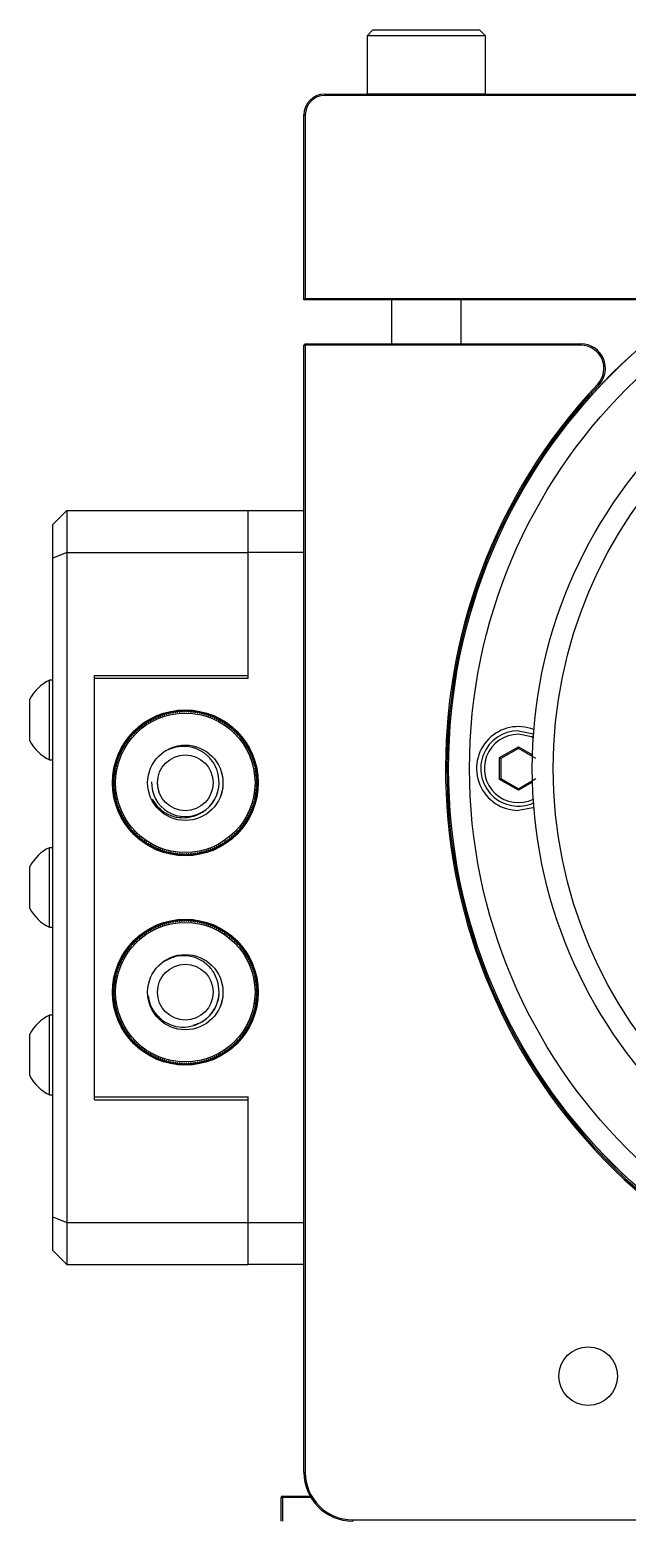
# Model space of a CAD drawing. Header units: millimetres. Extents: x 0 to 279, y 0 to 216.
# Drawn here: x 31.14 to 38.28, y 40.1 to 57.91 of the extents above; entities that cross this region are included whole.
import ezdxf

# ---------------------------------------------------------------- set-up
doc = ezdxf.new("R2010")
doc.units = ezdxf.units.MM

msp = doc.modelspace()

# ---------------------------------------------------------------- linework, layer by layer
at = {"color": 7, "linetype": 'Continuous', "lineweight": 25}
for p, q in [((35.243, 57.909), (35.172, 57.839)), ((35.243, 57.909), (36.518, 57.909)), ((36.589, 57.839), (36.518, 57.909)), ((35.172, 57.839), (35.172, 57.147)), ((36.589, 57.839), (35.172, 57.839)), ((36.589, 57.147), (36.589, 57.839)), ((34.668, 57.143), (34.668, 57.126)), ((34.668, 57.143), (50.96, 57.143)), ((50.96, 57.126), (34.668, 57.126)), ((35.172, 57.147), (35.176, 57.143)), ((35.172, 57.147), (36.589, 57.147)), ((36.585, 57.143), (36.589, 57.147)), ((34.418, 54.684), (34.418, 56.893)), ((34.418, 56.893), (34.435, 56.893)), ((34.435, 56.893), (34.435, 54.701)), ((34.418, 54.684), (34.435, 54.701)), ((39.152, 54.684), (34.418, 54.684)), ((34.435, 54.701), (39.147, 54.701)), ((35.464, 54.684), (35.464, 54.159)), ((36.297, 54.159), (36.297, 54.684)), ((34.435, 54.159), (34.418, 54.143)), ((34.418, 40.684), (34.418, 54.143)), ((34.418, 54.143), (34.435, 54.143)), ((34.435, 54.159), (34.435, 54.143)), ((34.435, 54.159), (37.728, 54.159)), ((34.435, 54.143), (34.435, 40.684)), ((37.728, 54.143), (34.435, 54.143)), ((37.728, 54.159), (37.728, 54.143)), ((37.94, 53.668), (37.928, 53.679)), ((31.585, 52.168), (31.418, 52.001)), ((31.418, 51.599), (31.418, 52.001)), ((31.585, 52.168), (31.585, 51.668)), ((31.585, 52.168), (33.751, 52.168)), ((33.751, 52.168), (34.418, 52.168)), ((33.751, 51.668), (33.751, 52.168)), ((31.585, 51.668), (31.418, 51.599)), ((31.585, 51.668), (31.585, 43.668)), ((31.585, 51.668), (33.751, 51.668)), ((34.418, 51.668), (33.751, 51.668)), ((33.751, 50.168), (33.751, 51.668)), ((33.751, 50.201), (33.751, 51.668)), ((31.418, 48.006), (31.418, 51.599)), ((31.418, 50.143), (31.377, 50.143)), ((31.377, 50.143), (31.377, 50.143)), ((31.377, 49.193), (31.377, 50.143)), ((31.918, 50.201), (33.751, 50.201)), ((31.918, 45.134), (31.918, 50.201)), ((31.918, 45.168), (31.918, 50.168)), ((31.918, 50.168), (33.751, 50.168)), ((31.143, 49.918), (31.143, 49.918)), ((31.143, 49.418), (31.143, 49.918)), ((32.607, 49.663), (32.608, 49.69)), ((32.608, 49.69), (32.63, 49.675)), ((32.63, 49.675), (32.633, 49.702)), ((32.633, 49.702), (32.654, 49.687)), ((32.654, 49.687), (32.657, 49.713)), ((32.657, 49.713), (32.679, 49.697)), ((32.679, 49.697), (32.683, 49.723)), ((32.683, 49.723), (32.703, 49.707)), ((32.703, 49.707), (32.708, 49.733)), ((32.708, 49.733), (32.728, 49.716)), ((32.728, 49.716), (32.734, 49.742)), ((32.734, 49.742), (32.753, 49.724)), ((32.753, 49.724), (32.76, 49.75)), ((32.76, 49.75), (32.779, 49.731)), ((32.779, 49.731), (32.786, 49.757)), ((32.786, 49.757), (32.805, 49.738)), ((32.805, 49.738), (32.812, 49.763)), ((32.812, 49.763), (32.83, 49.744)), ((32.83, 49.744), (32.839, 49.769)), ((32.839, 49.769), (32.856, 49.749)), ((32.856, 49.749), (32.866, 49.774)), ((32.866, 49.774), (32.883, 49.753)), ((32.883, 49.753), (32.893, 49.777)), ((32.893, 49.777), (32.909, 49.756)), ((32.909, 49.756), (32.92, 49.78)), ((32.92, 49.78), (32.935, 49.759)), ((32.935, 49.759), (32.947, 49.783)), ((32.947, 49.783), (32.962, 49.76)), ((32.962, 49.76), (32.974, 49.784)), ((32.974, 49.784), (32.988, 49.761)), ((32.988, 49.761), (33.001, 49.784)), ((33.001, 49.784), (33.015, 49.761)), ((33.029, 49.784), (33.015, 49.761)), ((33.029, 49.784), (33.041, 49.76)), ((33.041, 49.76), (33.056, 49.783)), ((33.056, 49.783), (33.068, 49.759)), ((33.068, 49.759), (33.083, 49.78)), ((33.083, 49.78), (33.094, 49.756)), ((33.094, 49.756), (33.11, 49.777)), ((33.11, 49.777), (33.12, 49.753)), ((33.12, 49.753), (33.137, 49.774)), ((33.137, 49.774), (33.147, 49.749)), ((33.147, 49.749), (33.164, 49.769)), ((33.164, 49.769), (33.173, 49.744)), ((33.173, 49.744), (33.19, 49.763)), ((33.19, 49.763), (33.198, 49.738)), ((33.198, 49.738), (33.217, 49.757)), ((33.217, 49.757), (33.224, 49.731)), ((33.224, 49.731), (33.243, 49.75)), ((33.243, 49.75), (33.25, 49.724)), ((33.25, 49.724), (33.269, 49.742)), ((33.269, 49.742), (33.275, 49.716)), ((33.275, 49.716), (33.295, 49.733)), ((33.295, 49.733), (33.3, 49.707)), ((33.3, 49.707), (33.32, 49.723)), ((33.32, 49.723), (33.324, 49.697)), ((33.324, 49.697), (33.346, 49.713)), ((33.346, 49.713), (33.349, 49.687)), ((33.349, 49.687), (33.37, 49.702)), ((33.37, 49.702), (33.373, 49.675)), ((33.373, 49.675), (33.395, 49.69)), ((33.395, 49.69), (33.396, 49.663)), ((32.378, 49.486), (32.37, 49.511)), ((32.37, 49.511), (32.396, 49.505)), ((32.396, 49.505), (32.389, 49.53)), ((32.389, 49.53), (32.414, 49.524)), ((32.414, 49.524), (32.408, 49.549)), ((32.408, 49.549), (32.434, 49.542)), ((32.434, 49.542), (32.428, 49.568)), ((32.428, 49.568), (32.454, 49.559)), ((32.454, 49.559), (32.449, 49.585)), ((32.449, 49.585), (32.474, 49.576)), ((32.474, 49.576), (32.47, 49.602)), ((32.47, 49.602), (32.495, 49.592)), ((32.495, 49.592), (32.492, 49.619)), ((32.492, 49.619), (32.516, 49.608)), ((32.516, 49.608), (32.514, 49.634)), ((32.514, 49.634), (32.538, 49.623)), ((32.538, 49.623), (32.537, 49.649)), ((32.537, 49.649), (32.561, 49.637)), ((32.561, 49.637), (32.56, 49.664)), ((32.56, 49.664), (32.584, 49.651)), ((32.584, 49.651), (32.584, 49.677)), ((32.584, 49.677), (32.607, 49.663)), ((33.396, 49.663), (33.419, 49.677)), ((33.419, 49.677), (33.419, 49.651)), ((33.419, 49.651), (33.443, 49.664)), ((33.443, 49.664), (33.442, 49.637)), ((33.442, 49.637), (33.466, 49.649)), ((33.466, 49.649), (33.465, 49.623)), ((33.465, 49.623), (33.488, 49.634)), ((33.488, 49.634), (33.487, 49.608)), ((33.487, 49.608), (33.511, 49.619)), ((33.511, 49.619), (33.508, 49.592)), ((33.508, 49.592), (33.533, 49.602)), ((33.533, 49.602), (33.529, 49.576)), ((33.529, 49.576), (33.554, 49.585)), ((33.554, 49.585), (33.549, 49.559)), ((33.549, 49.559), (33.574, 49.568)), ((33.574, 49.568), (33.569, 49.542)), ((33.569, 49.542), (33.595, 49.549)), ((33.595, 49.549), (33.589, 49.524)), ((33.589, 49.524), (33.614, 49.53)), ((33.614, 49.53), (33.607, 49.505)), ((33.607, 49.505), (33.633, 49.511)), ((33.633, 49.511), (33.625, 49.486)), ((32.242, 49.335), (32.269, 49.336)), ((32.256, 49.313), (32.242, 49.335)), ((32.269, 49.336), (32.256, 49.359)), ((32.256, 49.359), (32.282, 49.359)), ((32.282, 49.359), (32.27, 49.382)), ((32.27, 49.382), (32.296, 49.381)), ((32.296, 49.381), (32.285, 49.405)), ((32.285, 49.405), (32.311, 49.403)), ((32.311, 49.403), (32.301, 49.427)), ((32.301, 49.427), (32.327, 49.424)), ((32.327, 49.424), (32.317, 49.449)), ((32.317, 49.449), (32.343, 49.445)), ((32.343, 49.445), (32.334, 49.47)), ((32.334, 49.47), (32.36, 49.466)), ((32.36, 49.466), (32.352, 49.491)), ((32.352, 49.491), (32.378, 49.486)), ((33.625, 49.486), (33.651, 49.491)), ((33.651, 49.491), (33.643, 49.466)), ((33.643, 49.466), (33.669, 49.47)), ((33.669, 49.47), (33.66, 49.445)), ((33.66, 49.445), (33.686, 49.449)), ((33.686, 49.449), (33.676, 49.424)), ((33.676, 49.424), (33.702, 49.427)), ((33.702, 49.427), (33.692, 49.403)), ((33.692, 49.403), (33.718, 49.405)), ((33.718, 49.405), (33.707, 49.381)), ((33.707, 49.381), (33.733, 49.382)), ((33.733, 49.382), (33.721, 49.359)), ((33.721, 49.359), (33.747, 49.359)), ((33.747, 49.359), (33.734, 49.336)), ((33.734, 49.336), (33.761, 49.335)), ((33.761, 49.335), (33.747, 49.313)), ((36.756, 49.219), (36.981, 49.348)), ((36.981, 49.329), (36.772, 49.209)), ((36.981, 49.329), (36.981, 49.348)), ((37.189, 49.209), (36.981, 49.329)), ((31.377, 49.193), (31.418, 49.193)), ((32.169, 49.16), (32.195, 49.166)), ((32.188, 49.14), (32.169, 49.16)), ((32.177, 49.186), (32.203, 49.191)), ((32.195, 49.166), (32.177, 49.186)), ((32.186, 49.211), (32.212, 49.216)), ((32.203, 49.191), (32.186, 49.211)), ((32.196, 49.237), (32.222, 49.241)), ((32.212, 49.216), (32.196, 49.237)), ((32.206, 49.262), (32.233, 49.265)), ((32.222, 49.241), (32.206, 49.262)), ((32.217, 49.287), (32.244, 49.289)), ((32.233, 49.265), (32.217, 49.287)), ((32.229, 49.311), (32.256, 49.313)), ((32.244, 49.289), (32.229, 49.311)), ((33.747, 49.313), (33.773, 49.311)), ((33.773, 49.311), (33.759, 49.289)), ((33.759, 49.289), (33.785, 49.287)), ((33.785, 49.287), (33.77, 49.265)), ((33.77, 49.265), (33.797, 49.262)), ((33.797, 49.262), (33.781, 49.241)), ((33.781, 49.241), (33.807, 49.237)), ((33.807, 49.237), (33.791, 49.216)), ((33.791, 49.216), (33.817, 49.211)), ((33.817, 49.211), (33.8, 49.191)), ((33.8, 49.191), (33.826, 49.186)), ((33.826, 49.186), (33.808, 49.166)), ((33.808, 49.166), (33.834, 49.16)), ((33.834, 49.16), (33.815, 49.14)), ((36.756, 48.959), (36.756, 49.219)), ((36.772, 49.209), (36.756, 49.219)), ((36.772, 49.209), (36.772, 48.968)), ((32.137, 48.972), (32.16, 48.984)), ((32.139, 48.999), (32.163, 49.01)), ((32.16, 48.984), (32.139, 48.999)), ((32.142, 49.026), (32.166, 49.037)), ((32.163, 49.01), (32.142, 49.026)), ((32.146, 49.053), (32.17, 49.063)), ((32.166, 49.037), (32.146, 49.053)), ((32.15, 49.08), (32.175, 49.089)), ((32.17, 49.063), (32.15, 49.08)), ((32.156, 49.107), (32.181, 49.115)), ((32.175, 49.089), (32.156, 49.107)), ((32.162, 49.133), (32.188, 49.14)), ((32.181, 49.115), (32.162, 49.133)), ((33.405, 48.918), (33.392, 49.02)), ((33.815, 49.14), (33.841, 49.133)), ((33.841, 49.133), (33.822, 49.115)), ((33.822, 49.115), (33.847, 49.107)), ((33.847, 49.107), (33.828, 49.089)), ((33.828, 49.089), (33.853, 49.08)), ((33.853, 49.08), (33.833, 49.063)), ((33.833, 49.063), (33.857, 49.053)), ((33.857, 49.053), (33.837, 49.037)), ((33.837, 49.037), (33.861, 49.026)), ((33.861, 49.026), (33.84, 49.01)), ((33.84, 49.01), (33.864, 48.999)), ((33.864, 48.999), (33.842, 48.984)), ((33.842, 48.984), (33.866, 48.972)), ((32.135, 48.945), (32.159, 48.958)), ((32.158, 48.931), (32.135, 48.945)), ((32.135, 48.918), (32.158, 48.931)), ((32.158, 48.905), (32.135, 48.918)), ((32.135, 48.891), (32.158, 48.905)), ((32.159, 48.878), (32.135, 48.891)), ((32.159, 48.958), (32.137, 48.972)), ((32.137, 48.863), (32.159, 48.878)), ((32.16, 48.852), (32.137, 48.863)), ((32.139, 48.836), (32.16, 48.852)), ((32.163, 48.825), (32.139, 48.836)), ((32.142, 48.809), (32.163, 48.825)), ((32.166, 48.799), (32.142, 48.809)), ((32.146, 48.782), (32.166, 48.799)), ((33.861, 48.809), (33.837, 48.799)), ((33.837, 48.799), (33.857, 48.782)), ((33.864, 48.836), (33.84, 48.825)), ((33.84, 48.825), (33.861, 48.809)), ((33.866, 48.863), (33.842, 48.852)), ((33.842, 48.852), (33.864, 48.836)), ((33.866, 48.972), (33.844, 48.958)), ((33.844, 48.958), (33.867, 48.945)), ((33.867, 48.891), (33.844, 48.878)), ((33.844, 48.878), (33.866, 48.863)), ((33.867, 48.945), (33.845, 48.931)), ((33.845, 48.931), (33.868, 48.918)), ((33.868, 48.918), (33.845, 48.905)), ((33.845, 48.905), (33.867, 48.891)), ((36.756, 48.959), (36.772, 48.968)), ((36.981, 48.829), (36.756, 48.959)), ((36.772, 48.968), (36.981, 48.848)), ((36.981, 48.848), (37.189, 48.968)), ((36.981, 48.829), (36.981, 48.848)), ((32.17, 48.773), (32.146, 48.782)), ((32.15, 48.755), (32.17, 48.773)), ((32.175, 48.747), (32.15, 48.755)), ((32.156, 48.729), (32.175, 48.747)), ((32.181, 48.721), (32.156, 48.729)), ((32.162, 48.702), (32.181, 48.721)), ((32.188, 48.695), (32.162, 48.702)), ((32.169, 48.676), (32.188, 48.695)), ((32.195, 48.67), (32.169, 48.676)), ((32.177, 48.65), (32.195, 48.67)), ((32.203, 48.645), (32.177, 48.65)), ((32.186, 48.624), (32.203, 48.645)), ((32.212, 48.62), (32.186, 48.624)), ((32.196, 48.599), (32.212, 48.62)), ((33.817, 48.624), (33.791, 48.62)), ((33.791, 48.62), (33.807, 48.599)), ((33.826, 48.65), (33.8, 48.645)), ((33.8, 48.645), (33.817, 48.624)), ((33.834, 48.676), (33.808, 48.67)), ((33.808, 48.67), (33.826, 48.65)), ((33.841, 48.702), (33.815, 48.695)), ((33.815, 48.695), (33.834, 48.676)), ((33.847, 48.729), (33.822, 48.721)), ((33.822, 48.721), (33.841, 48.702)), ((33.853, 48.755), (33.828, 48.747)), ((33.828, 48.747), (33.847, 48.729)), ((33.857, 48.782), (33.833, 48.773)), ((33.833, 48.773), (33.853, 48.755)), ((32.222, 48.595), (32.196, 48.599)), ((32.206, 48.574), (32.222, 48.595)), ((32.233, 48.571), (32.206, 48.574)), ((32.217, 48.549), (32.233, 48.571)), ((32.244, 48.547), (32.217, 48.549)), ((32.229, 48.524), (32.244, 48.547)), ((32.256, 48.523), (32.229, 48.524)), ((32.242, 48.5), (32.256, 48.523)), ((32.269, 48.5), (32.242, 48.5)), ((32.256, 48.477), (32.269, 48.5)), ((32.282, 48.477), (32.256, 48.477)), ((32.27, 48.454), (32.282, 48.477)), ((32.296, 48.455), (32.27, 48.454)), ((32.285, 48.431), (32.296, 48.455)), ((33.733, 48.454), (33.707, 48.455)), ((33.707, 48.455), (33.718, 48.431)), ((33.747, 48.477), (33.721, 48.477)), ((33.721, 48.477), (33.733, 48.454)), ((33.761, 48.5), (33.734, 48.5)), ((33.734, 48.5), (33.747, 48.477)), ((33.773, 48.524), (33.747, 48.523)), ((33.747, 48.523), (33.761, 48.5)), ((33.785, 48.549), (33.759, 48.547)), ((33.759, 48.547), (33.773, 48.524)), ((33.797, 48.574), (33.77, 48.571)), ((33.77, 48.571), (33.785, 48.549)), ((33.807, 48.599), (33.781, 48.595)), ((33.781, 48.595), (33.797, 48.574)), ((32.311, 48.433), (32.285, 48.431)), ((32.301, 48.409), (32.311, 48.433)), ((32.327, 48.411), (32.301, 48.409)), ((32.317, 48.387), (32.327, 48.411)), ((32.343, 48.39), (32.317, 48.387)), ((32.334, 48.366), (32.343, 48.39)), ((32.36, 48.37), (32.334, 48.366)), ((32.352, 48.345), (32.36, 48.37)), ((32.378, 48.35), (32.352, 48.345)), ((32.37, 48.325), (32.378, 48.35)), ((32.396, 48.331), (32.37, 48.325)), ((32.389, 48.305), (32.396, 48.331)), ((32.414, 48.312), (32.389, 48.305)), ((32.408, 48.286), (32.414, 48.312)), ((32.434, 48.294), (32.408, 48.286)), ((32.428, 48.268), (32.434, 48.294)), ((32.454, 48.276), (32.428, 48.268)), ((32.449, 48.25), (32.454, 48.276)), ((33.574, 48.268), (33.549, 48.276)), ((33.549, 48.276), (33.554, 48.25)), ((33.595, 48.286), (33.569, 48.294)), ((33.569, 48.294), (33.574, 48.268)), ((33.614, 48.305), (33.589, 48.312)), ((33.589, 48.312), (33.595, 48.286)), ((33.633, 48.325), (33.607, 48.331)), ((33.607, 48.331), (33.614, 48.305)), ((33.651, 48.345), (33.625, 48.35)), ((33.625, 48.35), (33.633, 48.325)), ((33.669, 48.366), (33.643, 48.37)), ((33.643, 48.37), (33.651, 48.345)), ((33.686, 48.387), (33.66, 48.39)), ((33.66, 48.39), (33.669, 48.366)), ((33.702, 48.409), (33.676, 48.411)), ((33.676, 48.411), (33.686, 48.387)), ((33.718, 48.431), (33.692, 48.433)), ((33.692, 48.433), (33.702, 48.409)), ((31.418, 48.143), (31.377, 48.143)), ((31.377, 48.12), (31.377, 48.143)), ((31.377, 47.193), (31.377, 48.12)), ((32.474, 48.259), (32.449, 48.25)), ((32.47, 48.233), (32.474, 48.259)), ((32.495, 48.243), (32.47, 48.233)), ((32.492, 48.217), (32.495, 48.243)), ((32.516, 48.228), (32.492, 48.217)), ((32.514, 48.201), (32.516, 48.228)), ((32.538, 48.213), (32.514, 48.201)), ((32.537, 48.186), (32.538, 48.213)), ((32.561, 48.199), (32.537, 48.186)), ((32.56, 48.172), (32.561, 48.199)), ((32.584, 48.185), (32.56, 48.172)), ((32.584, 48.159), (32.584, 48.185)), ((32.607, 48.172), (32.584, 48.159)), ((32.608, 48.146), (32.607, 48.172)), ((32.63, 48.16), (32.608, 48.146)), ((32.633, 48.134), (32.63, 48.16)), ((32.654, 48.149), (32.633, 48.134)), ((32.657, 48.123), (32.654, 48.149)), ((32.679, 48.138), (32.657, 48.123)), ((32.683, 48.112), (32.679, 48.138)), ((32.703, 48.129), (32.683, 48.112)), ((32.708, 48.103), (32.703, 48.129)), ((32.728, 48.12), (32.708, 48.103)), ((32.734, 48.094), (32.728, 48.12)), ((32.753, 48.111), (32.734, 48.094)), ((32.76, 48.086), (32.753, 48.111)), ((32.779, 48.104), (32.76, 48.086)), ((32.786, 48.079), (32.779, 48.104)), ((32.805, 48.098), (32.786, 48.079)), ((32.812, 48.072), (32.805, 48.098)), ((32.83, 48.092), (32.812, 48.072)), ((32.839, 48.067), (32.83, 48.092)), ((32.856, 48.087), (32.839, 48.067)), ((32.866, 48.062), (32.856, 48.087)), ((32.883, 48.083), (32.866, 48.062)), ((32.893, 48.058), (32.883, 48.083)), ((33.12, 48.083), (33.11, 48.058)), ((33.137, 48.062), (33.12, 48.083)), ((33.147, 48.087), (33.137, 48.062)), ((33.164, 48.067), (33.147, 48.087)), ((33.173, 48.092), (33.164, 48.067)), ((33.19, 48.072), (33.173, 48.092)), ((33.198, 48.098), (33.19, 48.072)), ((33.217, 48.079), (33.198, 48.098)), ((33.224, 48.104), (33.217, 48.079)), ((33.243, 48.086), (33.224, 48.104)), ((33.25, 48.111), (33.243, 48.086)), ((33.269, 48.094), (33.25, 48.111)), ((33.275, 48.12), (33.269, 48.094)), ((33.295, 48.103), (33.275, 48.12)), ((33.3, 48.129), (33.295, 48.103)), ((33.32, 48.112), (33.3, 48.129)), ((33.324, 48.138), (33.32, 48.112)), ((33.346, 48.123), (33.324, 48.138)), ((33.349, 48.149), (33.346, 48.123)), ((33.37, 48.134), (33.349, 48.149)), ((33.373, 48.16), (33.37, 48.134)), ((33.395, 48.146), (33.373, 48.16)), ((33.396, 48.172), (33.395, 48.146)), ((33.419, 48.159), (33.396, 48.172)), ((33.443, 48.172), (33.419, 48.185)), ((33.419, 48.185), (33.419, 48.159)), ((33.466, 48.186), (33.442, 48.199)), ((33.442, 48.199), (33.443, 48.172)), ((33.488, 48.201), (33.465, 48.213)), ((33.465, 48.213), (33.466, 48.186)), ((33.511, 48.217), (33.487, 48.228)), ((33.487, 48.228), (33.488, 48.201)), ((33.533, 48.233), (33.508, 48.243)), ((33.508, 48.243), (33.511, 48.217)), ((33.554, 48.25), (33.529, 48.259)), ((33.529, 48.259), (33.533, 48.233)), ((31.143, 47.906), (31.143, 47.918)), ((31.143, 47.418), (31.143, 47.906)), ((31.418, 47.329), (31.418, 48.006)), ((32.909, 48.079), (32.893, 48.058)), ((32.92, 48.055), (32.909, 48.079)), ((32.935, 48.077), (32.92, 48.055)), ((32.947, 48.053), (32.935, 48.077)), ((32.962, 48.075), (32.947, 48.053)), ((32.974, 48.052), (32.962, 48.075)), ((32.988, 48.074), (32.974, 48.052)), ((33.001, 48.051), (32.988, 48.074)), ((33.015, 48.074), (33.001, 48.051)), ((33.029, 48.052), (33.015, 48.074)), ((33.041, 48.075), (33.029, 48.052)), ((33.056, 48.053), (33.041, 48.075)), ((33.068, 48.077), (33.056, 48.053)), ((33.083, 48.055), (33.068, 48.077)), ((33.094, 48.079), (33.083, 48.055)), ((33.11, 48.058), (33.094, 48.079)), ((31.377, 47.193), (31.418, 47.193)), ((31.418, 43.737), (31.418, 47.329)), ((32.63, 47.175), (32.633, 47.202)), ((32.633, 47.202), (32.654, 47.187)), ((32.654, 47.187), (32.657, 47.213)), ((32.657, 47.213), (32.679, 47.197)), ((32.679, 47.197), (32.683, 47.223)), ((32.683, 47.223), (32.703, 47.207)), ((32.703, 47.207), (32.708, 47.233)), ((32.708, 47.233), (32.728, 47.216)), ((32.728, 47.216), (32.734, 47.242)), ((32.734, 47.242), (32.753, 47.224)), ((32.753, 47.224), (32.76, 47.25)), ((32.76, 47.25), (32.779, 47.231)), ((32.779, 47.231), (32.786, 47.257)), ((32.786, 47.257), (32.805, 47.238)), ((32.805, 47.238), (32.812, 47.263)), ((32.812, 47.263), (32.83, 47.244)), ((32.83, 47.244), (32.839, 47.269)), ((32.839, 47.269), (32.856, 47.249)), ((32.856, 47.249), (32.866, 47.274)), ((32.866, 47.274), (32.883, 47.253)), ((32.883, 47.253), (32.893, 47.277)), ((32.893, 47.277), (32.909, 47.256)), ((32.909, 47.256), (32.92, 47.28)), ((32.92, 47.28), (32.935, 47.259)), ((32.935, 47.259), (32.947, 47.283)), ((32.947, 47.283), (32.962, 47.26)), ((32.962, 47.26), (32.974, 47.284)), ((32.974, 47.284), (32.988, 47.261)), ((32.988, 47.261), (33.001, 47.284)), ((33.001, 47.284), (33.015, 47.261)), ((33.029, 47.284), (33.015, 47.261)), ((33.029, 47.284), (33.041, 47.26)), ((33.041, 47.26), (33.056, 47.283)), ((33.056, 47.283), (33.068, 47.259)), ((33.068, 47.259), (33.083, 47.28)), ((33.083, 47.28), (33.094, 47.256)), ((33.094, 47.256), (33.11, 47.277)), ((33.11, 47.277), (33.12, 47.253)), ((33.12, 47.253), (33.137, 47.274)), ((33.137, 47.274), (33.147, 47.249)), ((33.147, 47.249), (33.164, 47.269)), ((33.164, 47.269), (33.173, 47.244)), ((33.173, 47.244), (33.19, 47.263)), ((33.19, 47.263), (33.198, 47.238)), ((33.198, 47.238), (33.217, 47.257)), ((33.217, 47.257), (33.224, 47.231)), ((33.224, 47.231), (33.243, 47.25)), ((33.243, 47.25), (33.25, 47.224)), ((33.25, 47.224), (33.269, 47.242)), ((33.269, 47.242), (33.275, 47.216)), ((33.275, 47.216), (33.295, 47.233)), ((33.295, 47.233), (33.3, 47.207)), ((33.3, 47.207), (33.32, 47.223)), ((33.32, 47.223), (33.324, 47.197)), ((33.324, 47.197), (33.346, 47.213)), ((33.346, 47.213), (33.349, 47.187)), ((33.349, 47.187), (33.37, 47.202)), ((33.37, 47.202), (33.373, 47.175)), ((32.396, 47.005), (32.389, 47.03)), ((32.389, 47.03), (32.414, 47.024)), ((32.414, 47.024), (32.408, 47.049)), ((32.408, 47.049), (32.434, 47.042)), ((32.434, 47.042), (32.428, 47.068)), ((32.428, 47.068), (32.454, 47.059)), ((32.454, 47.059), (32.449, 47.085)), ((32.449, 47.085), (32.474, 47.076)), ((32.474, 47.076), (32.47, 47.102)), ((32.47, 47.102), (32.495, 47.092)), ((32.495, 47.092), (32.492, 47.119)), ((32.492, 47.119), (32.516, 47.108)), ((32.516, 47.108), (32.514, 47.134)), ((32.514, 47.134), (32.538, 47.123)), ((32.538, 47.123), (32.537, 47.149)), ((32.537, 47.149), (32.561, 47.137)), ((32.561, 47.137), (32.56, 47.164)), ((32.56, 47.164), (32.584, 47.151)), ((32.584, 47.151), (32.584, 47.177)), ((32.584, 47.177), (32.607, 47.163)), ((32.607, 47.163), (32.608, 47.19)), ((32.608, 47.19), (32.63, 47.175)), ((33.373, 47.175), (33.395, 47.19)), ((33.395, 47.19), (33.396, 47.163)), ((33.396, 47.163), (33.419, 47.177)), ((33.419, 47.177), (33.419, 47.151)), ((33.419, 47.151), (33.443, 47.164)), ((33.443, 47.164), (33.442, 47.137)), ((33.442, 47.137), (33.466, 47.149)), ((33.466, 47.149), (33.465, 47.123)), ((33.465, 47.123), (33.488, 47.134)), ((33.488, 47.134), (33.487, 47.108)), ((33.487, 47.108), (33.511, 47.119)), ((33.511, 47.119), (33.508, 47.092)), ((33.508, 47.092), (33.533, 47.102)), ((33.533, 47.102), (33.529, 47.076)), ((33.529, 47.076), (33.554, 47.085)), ((33.554, 47.085), (33.549, 47.059)), ((33.549, 47.059), (33.574, 47.068)), ((33.574, 47.068), (33.569, 47.042)), ((33.569, 47.042), (33.595, 47.049)), ((33.595, 47.049), (33.589, 47.024)), ((33.589, 47.024), (33.614, 47.03)), ((33.614, 47.03), (33.607, 47.005)), ((32.269, 46.836), (32.256, 46.859)), ((32.256, 46.859), (32.282, 46.859)), ((32.282, 46.859), (32.27, 46.882)), ((32.27, 46.882), (32.296, 46.881)), ((32.296, 46.881), (32.285, 46.905)), ((32.285, 46.905), (32.311, 46.903)), ((32.311, 46.903), (32.301, 46.927)), ((32.301, 46.927), (32.327, 46.924)), ((32.327, 46.924), (32.317, 46.949)), ((32.317, 46.949), (32.343, 46.945)), ((32.343, 46.945), (32.334, 46.97)), ((32.334, 46.97), (32.36, 46.966)), ((32.36, 46.966), (32.352, 46.991)), ((32.352, 46.991), (32.378, 46.986)), ((32.378, 46.986), (32.37, 47.011)), ((32.37, 47.011), (32.396, 47.005)), ((33.607, 47.005), (33.633, 47.011)), ((33.633, 47.011), (33.625, 46.986)), ((33.625, 46.986), (33.651, 46.991)), ((33.651, 46.991), (33.643, 46.966)), ((33.643, 46.966), (33.669, 46.97)), ((33.669, 46.97), (33.66, 46.945)), ((33.66, 46.945), (33.686, 46.949)), ((33.686, 46.949), (33.676, 46.924)), ((33.676, 46.924), (33.702, 46.927)), ((33.702, 46.927), (33.692, 46.903)), ((33.692, 46.903), (33.718, 46.905)), ((33.718, 46.905), (33.707, 46.881)), ((33.707, 46.881), (33.733, 46.882)), ((33.733, 46.882), (33.721, 46.859)), ((33.721, 46.859), (33.747, 46.859)), ((33.747, 46.859), (33.734, 46.836)), ((32.169, 46.66), (32.195, 46.666)), ((32.188, 46.64), (32.169, 46.66)), ((32.177, 46.686), (32.203, 46.691)), ((32.195, 46.666), (32.177, 46.686)), ((32.186, 46.711), (32.212, 46.716)), ((32.203, 46.691), (32.186, 46.711)), ((32.196, 46.737), (32.222, 46.741)), ((32.212, 46.716), (32.196, 46.737)), ((32.206, 46.762), (32.233, 46.765)), ((32.222, 46.741), (32.206, 46.762)), ((32.217, 46.787), (32.244, 46.789)), ((32.233, 46.765), (32.217, 46.787)), ((32.229, 46.811), (32.256, 46.813)), ((32.244, 46.789), (32.229, 46.811)), ((32.242, 46.835), (32.269, 46.836)), ((32.256, 46.813), (32.242, 46.835)), ((33.734, 46.836), (33.761, 46.835)), ((33.761, 46.835), (33.747, 46.813)), ((33.747, 46.813), (33.773, 46.811)), ((33.773, 46.811), (33.759, 46.789)), ((33.759, 46.789), (33.785, 46.787)), ((33.785, 46.787), (33.77, 46.765)), ((33.77, 46.765), (33.797, 46.762)), ((33.797, 46.762), (33.781, 46.741)), ((33.781, 46.741), (33.807, 46.737)), ((33.807, 46.737), (33.791, 46.716)), ((33.791, 46.716), (33.817, 46.711)), ((33.817, 46.711), (33.8, 46.691)), ((33.8, 46.691), (33.826, 46.686)), ((33.826, 46.686), (33.808, 46.666)), ((33.808, 46.666), (33.834, 46.66)), ((33.834, 46.66), (33.815, 46.64)), ((32.137, 46.472), (32.16, 46.484)), ((32.139, 46.499), (32.163, 46.51)), ((32.16, 46.484), (32.139, 46.499)), ((32.142, 46.526), (32.166, 46.537)), ((32.163, 46.51), (32.142, 46.526)), ((32.146, 46.553), (32.17, 46.563)), ((32.166, 46.537), (32.146, 46.553)), ((32.15, 46.58), (32.175, 46.589)), ((32.17, 46.563), (32.15, 46.58)), ((32.156, 46.607), (32.181, 46.615)), ((32.175, 46.589), (32.156, 46.607)), ((32.162, 46.633), (32.188, 46.64)), ((32.181, 46.615), (32.162, 46.633)), ((33.405, 46.418), (33.392, 46.52)), ((33.815, 46.64), (33.841, 46.633)), ((33.841, 46.633), (33.822, 46.615)), ((33.822, 46.615), (33.847, 46.607)), ((33.847, 46.607), (33.828, 46.589)), ((33.828, 46.589), (33.853, 46.58)), ((33.853, 46.58), (33.833, 46.563)), ((33.833, 46.563), (33.857, 46.553)), ((33.857, 46.553), (33.837, 46.537)), ((33.837, 46.537), (33.861, 46.526)), ((33.861, 46.526), (33.84, 46.51)), ((33.84, 46.51), (33.864, 46.499)), ((33.864, 46.499), (33.842, 46.484)), ((33.842, 46.484), (33.866, 46.472)), ((32.135, 46.445), (32.159, 46.458)), ((32.158, 46.431), (32.135, 46.445)), ((32.135, 46.418), (32.158, 46.431)), ((32.158, 46.405), (32.135, 46.418)), ((32.135, 46.391), (32.158, 46.405)), ((32.159, 46.378), (32.135, 46.391)), ((32.159, 46.458), (32.137, 46.472)), ((32.137, 46.363), (32.159, 46.378)), ((32.16, 46.352), (32.137, 46.363)), ((32.139, 46.336), (32.16, 46.352)), ((32.163, 46.325), (32.139, 46.336)), ((32.142, 46.309), (32.163, 46.325)), ((32.166, 46.299), (32.142, 46.309)), ((33.861, 46.309), (33.837, 46.299)), ((33.864, 46.336), (33.84, 46.325)), ((33.84, 46.325), (33.861, 46.309)), ((33.866, 46.363), (33.842, 46.352)), ((33.842, 46.352), (33.864, 46.336)), ((33.866, 46.472), (33.844, 46.458)), ((33.844, 46.458), (33.867, 46.445)), ((33.867, 46.391), (33.844, 46.378)), ((33.844, 46.378), (33.866, 46.363)), ((33.867, 46.445), (33.845, 46.431)), ((33.845, 46.431), (33.868, 46.418)), ((33.868, 46.418), (33.845, 46.405)), ((33.845, 46.405), (33.867, 46.391)), ((31.418, 46.143), (31.377, 46.143)), ((31.377, 46.135), (31.377, 46.143)), ((31.377, 45.193), (31.377, 46.135)), ((32.146, 46.282), (32.166, 46.299)), ((32.17, 46.273), (32.146, 46.282)), ((32.15, 46.255), (32.17, 46.273)), ((32.175, 46.247), (32.15, 46.255)), ((32.156, 46.229), (32.175, 46.247)), ((32.181, 46.221), (32.156, 46.229)), ((32.162, 46.202), (32.181, 46.221)), ((32.188, 46.195), (32.162, 46.202)), ((32.169, 46.176), (32.188, 46.195)), ((32.195, 46.17), (32.169, 46.176)), ((32.177, 46.15), (32.195, 46.17)), ((32.203, 46.145), (32.177, 46.15)), ((32.186, 46.124), (32.203, 46.145)), ((32.212, 46.12), (32.186, 46.124)), ((33.817, 46.124), (33.791, 46.12)), ((33.826, 46.15), (33.8, 46.145)), ((33.8, 46.145), (33.817, 46.124)), ((33.834, 46.176), (33.808, 46.17)), ((33.808, 46.17), (33.826, 46.15)), ((33.841, 46.202), (33.815, 46.195)), ((33.815, 46.195), (33.834, 46.176)), ((33.847, 46.229), (33.822, 46.221)), ((33.822, 46.221), (33.841, 46.202)), ((33.853, 46.255), (33.828, 46.247)), ((33.828, 46.247), (33.847, 46.229)), ((33.857, 46.282), (33.833, 46.273)), ((33.833, 46.273), (33.853, 46.255)), ((33.837, 46.299), (33.857, 46.282)), ((32.196, 46.099), (32.212, 46.12)), ((32.222, 46.095), (32.196, 46.099)), ((32.206, 46.074), (32.222, 46.095)), ((32.233, 46.071), (32.206, 46.074)), ((32.217, 46.049), (32.233, 46.071)), ((32.244, 46.047), (32.217, 46.049)), ((32.229, 46.024), (32.244, 46.047)), ((32.256, 46.023), (32.229, 46.024)), ((32.242, 46), (32.256, 46.023)), ((32.269, 46), (32.242, 46)), ((32.256, 45.977), (32.269, 46)), ((32.282, 45.977), (32.256, 45.977)), ((32.27, 45.954), (32.282, 45.977)), ((32.296, 45.955), (32.27, 45.954)), ((32.285, 45.931), (32.296, 45.955)), ((33.733, 45.954), (33.707, 45.955)), ((33.707, 45.955), (33.718, 45.931)), ((33.747, 45.977), (33.721, 45.977)), ((33.721, 45.977), (33.733, 45.954)), ((33.761, 46), (33.734, 46)), ((33.734, 46), (33.747, 45.977)), ((33.773, 46.024), (33.747, 46.023)), ((33.747, 46.023), (33.761, 46)), ((33.785, 46.049), (33.759, 46.047)), ((33.759, 46.047), (33.773, 46.024)), ((33.797, 46.074), (33.77, 46.071)), ((33.77, 46.071), (33.785, 46.049)), ((33.807, 46.099), (33.781, 46.095)), ((33.781, 46.095), (33.797, 46.074)), ((33.791, 46.12), (33.807, 46.099)), ((31.143, 45.914), (31.143, 45.918)), ((31.143, 45.418), (31.143, 45.914)), ((32.311, 45.933), (32.285, 45.931)), ((32.301, 45.909), (32.311, 45.933)), ((32.327, 45.911), (32.301, 45.909)), ((32.317, 45.887), (32.327, 45.911)), ((32.343, 45.89), (32.317, 45.887)), ((32.334, 45.866), (32.343, 45.89)), ((32.36, 45.87), (32.334, 45.866)), ((32.352, 45.845), (32.36, 45.87)), ((32.378, 45.85), (32.352, 45.845)), ((32.37, 45.825), (32.378, 45.85)), ((32.396, 45.831), (32.37, 45.825)), ((32.389, 45.805), (32.396, 45.831)), ((32.414, 45.812), (32.389, 45.805)), ((32.408, 45.786), (32.414, 45.812)), ((32.434, 45.794), (32.408, 45.786)), ((32.428, 45.768), (32.434, 45.794)), ((32.454, 45.776), (32.428, 45.768)), ((32.449, 45.75), (32.454, 45.776)), ((33.574, 45.768), (33.549, 45.776)), ((33.549, 45.776), (33.554, 45.75)), ((33.595, 45.786), (33.569, 45.794)), ((33.569, 45.794), (33.574, 45.768)), ((33.614, 45.805), (33.589, 45.812)), ((33.589, 45.812), (33.595, 45.786)), ((33.633, 45.825), (33.607, 45.831)), ((33.607, 45.831), (33.614, 45.805)), ((33.651, 45.845), (33.625, 45.85)), ((33.625, 45.85), (33.633, 45.825)), ((33.669, 45.866), (33.643, 45.87)), ((33.643, 45.87), (33.651, 45.845)), ((33.686, 45.887), (33.66, 45.89)), ((33.66, 45.89), (33.669, 45.866)), ((33.702, 45.909), (33.676, 45.911)), ((33.676, 45.911), (33.686, 45.887)), ((33.718, 45.931), (33.692, 45.933)), ((33.692, 45.933), (33.702, 45.909)), ((32.474, 45.759), (32.449, 45.75)), ((32.47, 45.733), (32.474, 45.759)), ((32.495, 45.743), (32.47, 45.733)), ((32.492, 45.717), (32.495, 45.743)), ((32.516, 45.728), (32.492, 45.717)), ((32.514, 45.701), (32.516, 45.728)), ((32.538, 45.713), (32.514, 45.701)), ((32.537, 45.686), (32.538, 45.713)), ((32.561, 45.699), (32.537, 45.686)), ((32.56, 45.672), (32.561, 45.699)), ((32.584, 45.685), (32.56, 45.672)), ((32.584, 45.659), (32.584, 45.685)), ((32.607, 45.672), (32.584, 45.659)), ((32.608, 45.646), (32.607, 45.672)), ((32.63, 45.66), (32.608, 45.646)), ((32.633, 45.634), (32.63, 45.66)), ((32.654, 45.649), (32.633, 45.634)), ((32.657, 45.623), (32.654, 45.649)), ((32.679, 45.638), (32.657, 45.623)), ((32.683, 45.612), (32.679, 45.638)), ((32.703, 45.629), (32.683, 45.612)), ((32.708, 45.603), (32.703, 45.629)), ((32.728, 45.62), (32.708, 45.603)), ((32.734, 45.594), (32.728, 45.62)), ((32.753, 45.611), (32.734, 45.594)), ((32.76, 45.586), (32.753, 45.611)), ((32.779, 45.604), (32.76, 45.586)), ((32.786, 45.579), (32.779, 45.604)), ((32.805, 45.598), (32.786, 45.579)), ((32.812, 45.572), (32.805, 45.598)), ((32.83, 45.592), (32.812, 45.572)), ((32.839, 45.567), (32.83, 45.592)), ((33.173, 45.592), (33.164, 45.567)), ((33.19, 45.572), (33.173, 45.592)), ((33.198, 45.598), (33.19, 45.572)), ((33.217, 45.579), (33.198, 45.598)), ((33.224, 45.604), (33.217, 45.579)), ((33.243, 45.586), (33.224, 45.604)), ((33.25, 45.611), (33.243, 45.586)), ((33.269, 45.594), (33.25, 45.611)), ((33.275, 45.62), (33.269, 45.594)), ((33.295, 45.603), (33.275, 45.62)), ((33.3, 45.629), (33.295, 45.603)), ((33.32, 45.612), (33.3, 45.629)), ((33.324, 45.638), (33.32, 45.612)), ((33.346, 45.623), (33.324, 45.638)), ((33.349, 45.649), (33.346, 45.623)), ((33.37, 45.634), (33.349, 45.649)), ((33.373, 45.66), (33.37, 45.634)), ((33.395, 45.646), (33.373, 45.66)), ((33.396, 45.672), (33.395, 45.646)), ((33.419, 45.659), (33.396, 45.672)), ((33.443, 45.672), (33.419, 45.685)), ((33.419, 45.685), (33.419, 45.659)), ((33.466, 45.686), (33.442, 45.699)), ((33.442, 45.699), (33.443, 45.672)), ((33.488, 45.701), (33.465, 45.713)), ((33.465, 45.713), (33.466, 45.686)), ((33.511, 45.717), (33.487, 45.728)), ((33.487, 45.728), (33.488, 45.701)), ((33.533, 45.733), (33.508, 45.743)), ((33.508, 45.743), (33.511, 45.717)), ((33.554, 45.75), (33.529, 45.759)), ((33.529, 45.759), (33.533, 45.733)), ((32.856, 45.587), (32.839, 45.567)), ((32.866, 45.562), (32.856, 45.587)), ((32.883, 45.583), (32.866, 45.562)), ((32.893, 45.558), (32.883, 45.583)), ((32.909, 45.579), (32.893, 45.558)), ((32.92, 45.555), (32.909, 45.579)), ((32.935, 45.577), (32.92, 45.555)), ((32.947, 45.553), (32.935, 45.577)), ((32.962, 45.575), (32.947, 45.553)), ((32.974, 45.552), (32.962, 45.575)), ((32.988, 45.574), (32.974, 45.552)), ((33.001, 45.551), (32.988, 45.574)), ((33.015, 45.574), (33.001, 45.551)), ((33.029, 45.552), (33.015, 45.574)), ((33.041, 45.575), (33.029, 45.552)), ((33.056, 45.553), (33.041, 45.575)), ((33.068, 45.577), (33.056, 45.553)), ((33.083, 45.555), (33.068, 45.577)), ((33.094, 45.579), (33.083, 45.555)), ((33.11, 45.558), (33.094, 45.579)), ((33.12, 45.583), (33.11, 45.558)), ((33.137, 45.562), (33.12, 45.583)), ((33.147, 45.587), (33.137, 45.562)), ((33.164, 45.567), (33.147, 45.587)), ((31.377, 45.193), (31.418, 45.193)), ((31.918, 45.168), (33.751, 45.168)), ((31.918, 45.134), (33.751, 45.134)), ((33.751, 43.668), (33.751, 45.168)), ((33.751, 43.668), (33.751, 45.134)), ((31.418, 43.334), (31.418, 43.737)), ((31.418, 43.737), (31.585, 43.668)), ((31.585, 43.668), (31.585, 43.168)), ((31.585, 43.668), (33.751, 43.668)), ((33.751, 43.668), (34.418, 43.668)), ((33.751, 43.168), (33.751, 43.668)), ((31.418, 43.334), (31.585, 43.168)), ((31.585, 43.168), (33.751, 43.168)), ((34.418, 43.168), (33.751, 43.168)), ((34.418, 40.684), (34.435, 40.684)), ((34.147, 40.101), (34.147, 40.384)), ((34.164, 40.384), (34.147, 40.384)), ((34.164, 40.384), (34.164, 40.401)), ((34.164, 40.401), (34.492, 40.401)), ((35.001, 40.118), (50.626, 40.118)), ((35.001, 40.118), (35.001, 40.101))]:
    msp.add_line(p, q, dxfattribs=at)
at = {"color": 8, "linetype": 'Continuous', "lineweight": 25}
for p, q in [((36.981, 49.348), (37.15, 49.251)), ((37.15, 48.926), (36.981, 48.829)), ((34.164, 40.384), (34.164, 40.101)), ((34.501, 40.384), (34.164, 40.384))]:
    msp.add_line(p, q, dxfattribs=at)
at = {"color": 7, "linetype": 'Continuous', "lineweight": 25, "flags": 128}
for points in [[(36.981, 49.539), (37.143, 49.508), (37.162, 49.5)], [(37.166, 48.624), (37.152, 48.619), (36.981, 48.589)]]:
    msp.add_lwpolyline(points, dxfattribs=at)
at = {"color": 8, "linetype": 'Continuous', "lineweight": 25, "flags": 128}
msp.add_lwpolyline([(37.159, 49.456), (37.137, 49.466), (36.981, 49.497)], dxfattribs=at)
at = {"color": 7, "linetype": 'Continuous', "lineweight": 25}
for centre, radius in [((42.814, 49.089), 6.668), ((42.814, 49.089), 6.667), ((42.814, 49.089), 6.417), ((42.814, 49.089), 5.667), ((42.814, 49.089), 5.417), ((33.001, 48.918), 0.871), ((33.001, 48.918), 0.863), ((33.001, 48.918), 0.833), ((33.001, 48.918), 0.45), ((33.001, 48.918), 0.333), ((33.001, 46.418), 0.871), ((33.001, 46.418), 0.863), ((33.001, 46.418), 0.833), ((33.001, 46.418), 0.45), ((33.001, 46.418), 0.333), ((37.814, 41.834), 0.35)]:
    msp.add_circle(centre, radius, dxfattribs=at)
for centre, radius, start, end in [((34.668, 56.893), 0.25, 90, 180), ((34.668, 56.893), 0.233, 90, 180), ((37.728, 53.868), 0.292, 316.782, 90), ((37.728, 53.868), 0.275, 316.782, 90), ((42.814, 49.089), 6.704, 136.782, 43.218), ((42.814, 49.089), 6.687, 136.782, 43.218), ((31.609, 49.668), 0.529, 116.0373, 151.7773), ((36.981, 49.089), 0.5, 68.1963, 270), ((36.981, 49.089), 0.45, 90, 293.8066), ((31.609, 49.668), 0.529, 208.2227, 243.9627), ((33.001, 48.918), 0.404, 178.2721, 0.01), ((33.001, 48.918), 0.404, 300.3429, 360), ((31.609, 47.668), 0.529, 116.0373, 151.7773), ((31.609, 47.668), 0.529, 208.2227, 243.9627), ((33.001, 46.418), 0.404, 300.3429, 360), ((31.609, 45.668), 0.529, 116.0373, 151.7773), ((31.609, 45.668), 0.529, 208.2227, 243.9627), ((35.001, 40.684), 0.583, 180, 270), ((35.001, 40.684), 0.567, 180, 270), ((34.164, 40.384), 0.0167, 90, 180)]:
    msp.add_arc(centre, radius, start, end, dxfattribs=at)
at = {"color": 8, "linetype": 'Continuous', "lineweight": 25}
msp.add_arc((36.981, 49.089), 0.408, 90, 295.9338, dxfattribs=at)
at = {"color": 7, "linetype": 'Continuous', "lineweight": 25}
for points, knots in [([(33.393, 49.02), (33.391, 49.03), (33.384, 49.061), (33.369, 49.101), (33.349, 49.138), (33.327, 49.174), (33.3, 49.207), (33.27, 49.238), (33.244, 49.261), (33.215, 49.282), (33.184, 49.301), (33.151, 49.317), (33.117, 49.331), (33.082, 49.341), (33.046, 49.348), (33.01, 49.352), (32.964, 49.353), (32.918, 49.349), (32.873, 49.339), (32.838, 49.329), (32.803, 49.315), (32.772, 49.301), (32.753, 49.289), (32.745, 49.285)], [0, 0, 0, 0, 0.037977, 0.115206, 0.154528, 0.192501, 0.26946, 0.308495, 0.351707, 0.395201, 0.439602, 0.484326, 0.528133, 0.572292, 0.617584, 0.663258, 0.704205, 0.787269, 0.829441, 0.874564, 0.91998, 0.966332, 1, 1, 1, 1]), ([(33.454, 48.918), (33.454, 48.919), (33.454, 48.922), (33.454, 48.932), (33.452, 48.965), (33.45, 49.003), (33.438, 49.031), (33.436, 49.038)], [0, 0, 0, 0, 0.029504, 0.080583, 0.247357, 0.837994, 1, 1, 1, 1]), ([(33.42, 48.749), (33.421, 48.75), (33.442, 48.785), (33.45, 48.843), (33.454, 48.899), (33.454, 48.916), (33.454, 48.918)], [0, 0, 0, 0, 0.021923, 0.710112, 0.964877, 1, 1, 1, 1]), ([(32.605, 48.724), (32.617, 48.706), (32.641, 48.666), (32.691, 48.612), (32.751, 48.564), (32.819, 48.529), (32.889, 48.508), (32.96, 48.5), (33.029, 48.503), (33.099, 48.518), (33.159, 48.541), (33.193, 48.561), (33.206, 48.569)], [0, 0, 0, 0, 0.09336, 0.202458, 0.314821, 0.421295, 0.531653, 0.627837, 0.726454, 0.829278, 0.935225, 1, 1, 1, 1]), ([(33.393, 46.52), (33.381, 46.561), (33.356, 46.642), (33.27, 46.746), (33.154, 46.826), (33.013, 46.859), (32.868, 46.847), (32.784, 46.803), (32.74, 46.781)], [0, 0, 0, 0, 0.153482, 0.306534, 0.481103, 0.658587, 0.823748, 1, 1, 1, 1]), ([(33.454, 46.418), (33.454, 46.419), (33.454, 46.422), (33.454, 46.432), (33.452, 46.465), (33.45, 46.503), (33.438, 46.531), (33.436, 46.538)], [0, 0, 0, 0, 0.029504, 0.080583, 0.247357, 0.837994, 1, 1, 1, 1]), ([(32.557, 46.376), (32.562, 46.346), (32.573, 46.271), (32.64, 46.16), (32.747, 46.058), (32.887, 46.002), (33.032, 45.998), (33.139, 46.028), (33.193, 46.061), (33.206, 46.069)], [0, 0, 0, 0, 0.106844, 0.263529, 0.443387, 0.619348, 0.777655, 0.947197, 1, 1, 1, 1]), ([(33.098, 46.026), (33.1, 46.026), (33.113, 46.028), (33.136, 46.037), (33.178, 46.053), (33.218, 46.076), (33.255, 46.103), (33.289, 46.132), (33.319, 46.167), (33.345, 46.204), (33.367, 46.244), (33.385, 46.286), (33.397, 46.333), (33.404, 46.374), (33.405, 46.403), (33.405, 46.418)], [0, 0, 0, 0, 0.009261, 0.073941, 0.136337, 0.263251, 0.327919, 0.390321, 0.517244, 0.581917, 0.644321, 0.771248, 0.835924, 0.917474, 1, 1, 1, 1]), ([(33.42, 46.249), (33.421, 46.25), (33.442, 46.285), (33.45, 46.343), (33.454, 46.399), (33.454, 46.416), (33.454, 46.418)], [0, 0, 0, 0, 0.021923, 0.710112, 0.964877, 1, 1, 1, 1])]:
    msp.add_open_spline(points, degree=3, knots=knots, dxfattribs=at)

doc.saveas('drawing.dxf')
